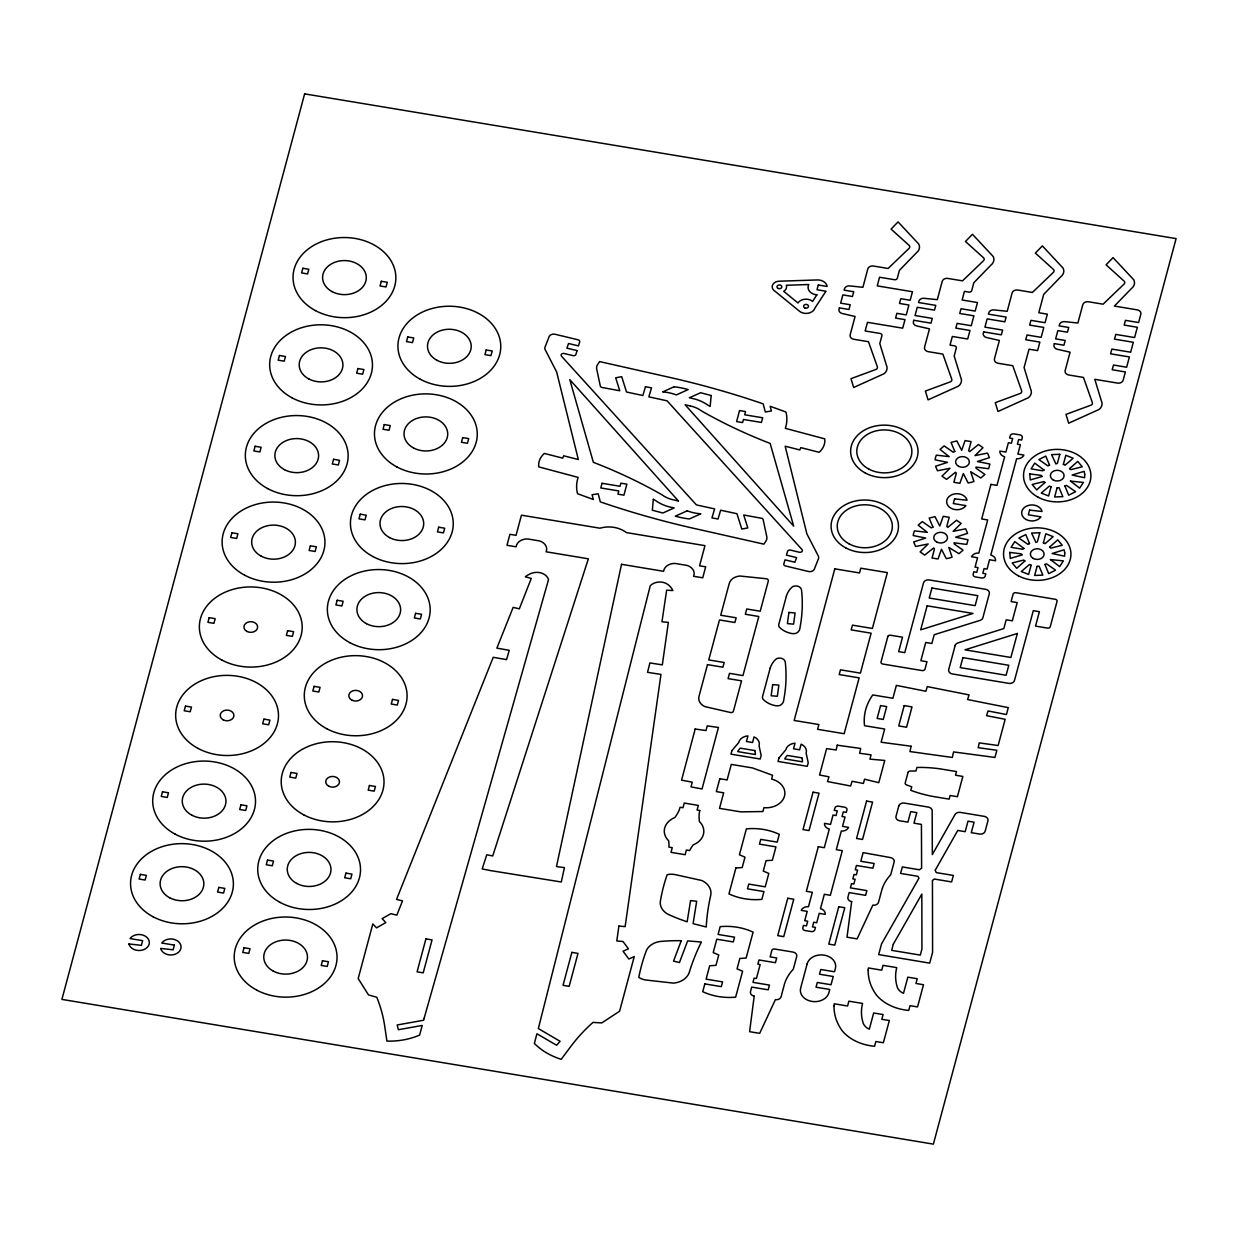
<?xml version="1.0" encoding="UTF-8"?>
<svg xmlns="http://www.w3.org/2000/svg" width="1238" height="1238" viewBox="0 0 1238 1238"><rect width="100%" height="100%" fill="white"/><g stroke="black" fill="none" stroke-linecap="round" stroke-linejoin="round"><path stroke-width="1.5" d="M128.938 943.96L141.411 945.337L142.664 940.663L130.067 938.574L130.547 937.955A10.291 8.016 0.5 0 1 146.842 937.29A10.291 8.016 0.5 0 1 143.5 949.747A10.291 8.016 0.5 0 1 128.922 943.96M932.941 527.109L931.332 527.914L922.279 521.6L918.194 525.144L927.308 532.355L914.48 530.87L913.659 533.176L913.226 535.543L925.684 538.066L913.69 541.95L915.609 546.5L928.144 543.977L920.113 551.885L924.693 555.088L933.684 547.954L934.473 548.929L932.044 557.998L938.048 558.988L941.468 549.27L946.265 558.663L949.236 558.075L952.084 557.193L948.803 547.413L958.986 553.696L963.071 550.152L954.204 543.946L954.08 542.786L966.77 544.426L968.023 539.768L955.581 537.23L967.574 533.346L965.655 528.812L953.121 531.319L961.137 523.426L956.572 520.223L947.813 527.373L946.791 526.367L949.221 517.298L943.217 516.308L939.797 526.026L935 516.633L929.165 518.103L932.941 527.109M954.792 451.39L953.198 452.21L944.145 445.897L940.06 449.44L949.159 456.652L936.346 455.151L935.526 457.456L935.092 459.824L947.55 462.362L935.557 466.246L937.476 470.78L949.995 468.274L941.979 476.166L946.559 479.369L955.55 472.235L956.324 473.226L953.894 482.294L959.899 483.284L963.334 473.566L968.131 482.959L971.103 482.371L973.95 481.474L970.669 471.709L980.836 477.992L984.922 474.448L976.055 468.227L975.946 467.082L988.636 468.722L989.889 464.049L977.432 461.526L989.425 457.642L987.522 453.093L974.987 455.615L983.003 447.707L978.438 444.504L969.679 451.669L968.658 450.647L971.087 441.595L965.083 440.589L961.663 450.323L956.85 440.929L951.032 442.399L954.792 451.39M1009.759 552.396L1010.285 558.4L1022.309 554.887L1021.04 553.835L1009.759 552.396M1029.753 473.937L1030.279 479.942L1042.303 476.429L1041.034 475.377L1029.753 473.937M1029.536 543.559L1027.942 544.364L1018.874 538.05L1025.776 534.568L1029.536 543.559M1044.934 564.466L1048.694 573.643L1055.581 570.145L1046.528 563.832L1044.934 564.466M1049.53 465.101L1047.921 465.906L1038.868 459.592L1045.754 456.095L1049.53 465.101M1064.912 486.008L1068.688 495.185L1075.574 491.687L1066.506 485.373L1064.912 486.008M1064.742 552.999L1064.634 556.218L1052.13 553.494L1064.169 549.796L1064.742 552.999M1084.736 474.525L1084.627 477.744L1072.123 475.036L1084.163 471.338L1084.736 474.525M699.733 810.519L699.13 814.186A66.295 51.671 0.5 0 0 699.408 821.552A19.762 15.398 0.5 0 1 693.141 844.904A65.846 51.315 0.5 0 0 689.612 850.552L686.378 850.026L685.125 854.7L671.011 852.348L672.265 847.674L668.953 847.132A70.272 54.766 0.5 0 0 668.69 840.834A19.762 15.398 0.5 0 1 674.942 817.498A70.752 55.137 0.5 0 0 678.919 810.828L680.111 807.269L682.974 807.733L684.227 803.06L698.34 805.412L697.087 810.085L699.733 810.519M834.056 1005.798L834.025 1006.479A62.07 48.375 0.5 0 0 842.444 1031.099A44.104 34.37 0.5 0 0 874.585 1046.249L875.854 1041.498L883.375 1042.752L889.333 1020.545L881.812 1019.307L883.081 1014.556L873.672 1012.994L869.324 1029.196A12.984 10.121 0.5 0 1 862.731 1021.551A56.886 44.336 0.5 0 1 862.577 1003.445L848.866 1001.171L847.566 1005.999L834.211 1003.786L834.056 1005.798M868.209 969.973L868.178 970.654A62.07 48.375 0.5 0 0 876.612 995.275A44.104 34.37 0.5 0 0 908.754 1010.409L910.023 1005.674L917.544 1006.912L923.502 984.721L915.965 983.467L917.25 978.732L907.841 977.169L903.492 993.371A12.984 10.121 0.5 0 1 896.885 985.727A56.886 44.336 0.5 0 1 896.745 967.621L883.034 965.346L881.735 970.174L868.38 967.946L868.209 969.973M653.339 499.301L652.333 510.211L662.872 513.012L674.122 507.951L670.717 507.209A36.722 28.613 0.5 0 1 655.536 500.539L653.339 499.301M711.169 395.526L710.163 406.435L707.966 405.197A36.722 28.613 0.5 0 0 692.769 398.543L689.365 397.785L700.631 392.725L711.169 395.526M1031.099 565.209L1028.639 574.447L1021.288 571.538L1029.382 564.528L1031.099 565.209M1043.386 542.817L1045.073 543.668L1053.167 536.673L1045.816 533.748L1043.386 542.817M1051.077 486.751L1048.632 495.989L1041.282 493.064L1049.375 486.07L1051.077 486.751M1063.38 464.358L1065.067 465.209L1073.16 458.215L1065.81 455.29L1063.38 464.358M754.205 996.11L749.594 1031.687L759.668 1033.359L775.406 999.639A4.797 3.745 0.5 0 0 781.085 996.745L783.917 986.16A52.073 40.591 0.5 0 1 793.279 969.246L796.699 956.51A4.797 3.745 0.5 0 0 792.97 952.068L774.57 949.004A2.306 1.795 0.5 0 0 771.862 950.397L770.129 956.881L776.706 957.964L775.452 962.7L758.987 959.961L757.857 964.201L760.147 964.588L756.418 978.5L754.112 978.128L752.983 982.368L769.448 985.092L768.179 989.827L751.714 987.088L750.491 991.669A4.797 3.745 0.5 0 0 754.205 996.11M851.651 901.62L847.024 937.197L857.114 938.868L872.836 905.148A4.797 3.745 0.5 0 0 878.516 902.27L881.363 891.67A52.073 40.591 0.5 0 1 890.726 874.755L894.13 862.019A4.797 3.745 0.5 0 0 890.416 857.578L863.134 852.642L860.812 861.261L874.152 863.49L872.883 868.209L856.417 865.486L855.288 869.71L857.578 870.097L856.309 874.848L854.019 874.461L852.827 878.887L855.118 879.274L853.849 884.025L851.558 883.638L850.413 887.878L866.879 890.617L865.61 895.337L849.16 892.598L847.922 897.179A4.797 3.745 0.5 0 0 851.651 901.62M772.682 684.583L771.181 695.756L777.356 696.282L778.857 685.109L772.682 684.583M788.916 612.439L787.414 623.612L793.589 624.138L795.09 612.965L788.916 612.439M618.907 926.07L616.787 940.942L623.008 941.499L628.44 948.803L623.039 951.233L628.827 959.017L634.243 956.587L619.588 1011.214L601.792 1022.913L592.971 1022.418A197.616 154.007 0.5 0 0 570.966 1046.249L561.201 1059.295A62.782 48.932 0.5 0 1 534.367 1043.417L536.952 1033.761L556.589 1045.259L560.087 1041.297L538.344 1028.561L650.244 585.76A11.869 9.254 0.5 0 1 668.381 584.878A20.535 16.001 0.5 0 1 672.884 590.557L666.648 590.186L661.959 621.801L668.365 622.389L662.315 664.883L649.904 662.934L647.536 672.311L660.968 674.416L625.128 926.628L618.907 926.07M690.556 900.63L687.152 921.815L684.057 920.747A157.737 122.933 0.5 0 1 668.164 914.34A17.936 13.974 0.5 0 1 660.272 901.837A263.648 205.462 0.5 0 1 667.112 874.755A14.345 11.173 0.5 0 1 675.468 874.678L701.807 880.512A18.585 14.485 0.5 0 1 710.55 896.08A301.283 234.802 0.5 0 0 706.233 926.983L693.094 923.656L696.685 901.249L690.556 900.63M1024.012 548.465L1022.727 549.254L1011.09 547.32L1014.789 541.61L1024.012 548.465M1044.005 470.007L1042.721 470.796L1031.068 468.862L1034.782 463.136L1044.005 470.007M1050.474 559.561L1059.666 566.602L1063.38 560.891L1050.474 559.561M1070.468 481.102L1079.66 488.143L1083.374 482.418L1070.468 481.102M621.522 564.311L556.481 866.554L564.404 867.621L561.309 881.998L490.573 870.593L482.201 868.921L486.766 854.777L492.724 855.953L588.36 558.802L546.113 551.792A11.111 8.666 0.5 0 0 539.613 540.944L527.605 538.948A11.111 8.666 0.5 0 0 516.107 546.809L506.976 545.293L509.917 534.305L516.045 535.327L521.446 515.178L599.966 528.208A24.992 19.483 0.5 0 1 626.428 532.603L704.964 545.649L699.563 565.797L705.675 566.818L702.735 577.806L693.605 576.289A11.111 8.666 0.5 0 0 687.105 565.441L675.097 563.445A11.111 8.666 0.5 0 0 663.583 571.306L621.522 564.311M911.122 746.235L909.93 751.559L952.332 757.455L953.57 751.915L994.934 757.439L996.853 750.274L978.19 747.675L979.258 742.893L998.138 745.524L1005.163 719.278L986.547 715.688L988.032 710.968L1006.432 714.527L1008.289 707.641L967.59 699.547L969.045 694.905L927.308 686.61L925.885 691.253L896.358 685.388L892.908 698.278L872.775 694.936A68.059 53.048 0.5 0 0 864.526 725.685L884.659 729.027L881.116 742.227L911.122 746.235M837.244 745.183L836.161 749.98L826.613 748.65L819.541 775.003L828.98 776.814L827.495 781.549L850.63 786.006L852.1 781.271L863.412 783.453L864.557 779.182L878.779 782.695L884.752 760.442L869.927 759.142L871.072 754.871L859.621 753.261L860.689 748.464L837.244 745.183M1024.909 560.953L1016.723 568.335L1012.204 562.95L1023.733 560.056L1024.909 560.953M1044.903 482.495L1036.701 489.877L1032.198 484.491L1043.727 481.597L1044.903 482.495M1049.592 547.072L1050.722 548.155L1062.25 545.262L1057.747 539.876L1049.592 547.072M1069.586 468.614L1070.715 469.682L1082.244 466.788L1077.741 461.403L1069.586 468.614M424.092 1018.41L423.613 1020.251L397.181 1024.987L398.357 1029.722L422.204 1025.451L419.62 1035.107A62.782 48.932 0.5 0 1 386.921 1041.096L384.693 1026.054A197.616 154.007 0.5 0 0 376.801 997.255L368.475 994.903L358.184 978.546L372.824 923.919L376.522 927.866L385.823 922.573L382.124 918.642L390.852 913.69L396.825 915.145L402.52 900.877L396.547 899.407L493.219 657.301L506.574 659.637L509.22 650.306L496.871 648.139L513.151 607.363L519.326 608.848L531.257 578.44L525.345 576.8A20.535 16.001 0.5 0 1 532.371 573.039A11.869 9.254 0.5 0 1 548.527 579.616L424.092 1018.41M695.183 729.012L681.565 780.157L692.243 782.184L691.005 786.873L702.039 788.977L718.427 727.464L707.254 725.87L706 730.559L695.183 729.012M304.625 93.871L61.9 999.391L933.375 1144.129L1176.1 238.609L304.625 93.871M140.358 874.368L139.12 879.042L145.109 880.032L146.363 875.359L140.358 874.368M162.503 791.794L161.25 796.452L167.254 797.458L168.507 792.784L162.503 791.794M185.468 706.093L184.214 710.767L190.219 711.757L191.472 707.084L185.468 706.093M209.176 617.669L207.922 622.343L213.926 623.333L215.18 618.66L209.176 617.669M231.924 532.789L230.67 537.462L236.675 538.453L237.928 533.779L231.924 532.789M255.121 446.268L253.867 450.942L259.872 451.947L261.125 447.274L255.121 446.268M279.463 355.507L278.21 360.181L284.214 361.187L285.452 356.513L279.463 355.507M302.846 268.259L301.592 272.933L307.597 273.923L308.85 269.25L302.846 268.259M174.388 945.12L173.134 949.794L160.661 948.416A10.291 8.016 0.5 0 0 175.223 954.204A10.291 8.016 0.5 0 0 178.566 941.747A10.291 8.016 0.5 0 0 162.255 942.397L161.791 943.031L174.388 945.12M218.801 887.398L217.563 892.072L223.552 893.062L224.805 888.389L218.801 887.398M240.946 804.808L239.692 809.482L245.697 810.488L246.95 805.814L240.946 804.808M263.911 719.123L262.657 723.797L268.661 724.787L269.915 720.114L263.911 719.123M287.618 630.699L286.365 635.373L292.369 636.363L293.623 631.69L287.618 630.699M310.367 545.819L309.113 550.492L315.117 551.483L316.371 546.809L310.367 545.819M333.564 459.298L332.31 463.971L338.314 464.977L339.568 460.304L333.564 459.298M357.906 368.537L356.652 373.211L362.657 374.216L363.895 369.543L357.906 368.537M381.289 281.289L380.035 285.963L386.039 286.953L387.293 282.279L381.289 281.289M244.025 947.735L242.772 952.409L248.776 953.399L250.03 948.726L244.025 947.735M267.516 860.085L266.263 864.758L272.267 865.764L273.521 861.091L267.516 860.085M291.007 772.45L289.754 777.108L295.758 778.114L297.012 773.441L291.007 772.45M314.081 686.363L312.827 691.021L318.831 692.027L320.085 687.353L314.081 686.363M337.154 600.275L335.9 604.949L341.905 605.939L343.158 601.266L337.154 600.275M360.243 514.188L358.989 518.861L364.993 519.852L366.247 515.178L360.243 514.188M384.26 424.588L383.006 429.261L389.011 430.267L390.264 425.593L384.26 424.588M407.751 336.953L406.497 341.626L412.502 342.617L413.755 337.943L407.751 336.953M322.468 960.765L321.215 965.439L327.219 966.429L328.472 961.756L322.468 960.765M345.959 873.115L344.706 877.788L350.71 878.779L351.963 874.121L345.959 873.115M369.45 785.48L368.197 790.138L374.201 791.144L375.454 786.47L369.45 785.48M392.523 699.393L391.27 704.051L397.274 705.056L398.528 700.383L392.523 699.393M415.597 613.305L414.343 617.963L420.347 618.969L421.601 614.296L415.597 613.305M438.685 527.218L437.432 531.891L443.436 532.882L444.69 528.208L438.685 527.218M462.703 437.618L461.449 442.291L467.453 443.297L468.707 438.623L462.703 437.618M486.194 349.983L484.94 354.641L490.944 355.646L492.198 350.973L486.194 349.983M425.918 938.884L417.082 971.83L423.21 972.851L432.047 939.89L425.918 938.884M602.039 483.284L600.786 487.958L618.783 490.944L617.932 494.163L623.937 495.154L626.877 484.166L620.872 483.176L620.037 486.271L602.039 483.284M571.863 952.378L563.042 985.324L569.155 986.346L577.991 953.399L571.863 952.378M739.55 410.583L736.61 421.57L742.614 422.56L743.45 419.465L761.447 422.452L762.701 417.779L744.703 414.792L745.555 411.573L739.55 410.583M707.486 664.636L699.099 695.957A12.071 9.409 0.5 0 0 704.948 706.619L730.482 712.515A2.399 1.872 0.5 0 0 733.438 711.092L741.547 680.854L728.083 678.61L729.491 673.348L742.955 675.592L758.801 616.493L745.322 614.249L746.731 608.988L760.209 611.232L768.318 580.993A2.399 1.872 0.5 0 0 766.337 578.75L739.953 576.026A12.071 9.409 0.5 0 0 729.136 583.918L720.733 615.24L736.161 617.793L734.892 622.513L719.479 619.944L708.755 659.931L724.184 662.485L722.915 667.205L707.486 664.636M818.287 285.003L817.018 289.738L826.009 291.24A12.024 9.378 0.5 0 1 825.142 292.447L814.898 308.123A9.146 7.134 0.5 0 1 808.352 313.199A9.146 7.134 0.5 0 1 799.439 311.202L775.22 291.394A7.211 5.617 0.5 0 1 772.481 285.22A7.211 5.617 0.5 0 1 779.058 281.212L816.043 279.989A9.61 7.49 0.5 0 1 826.783 285.065A12.024 9.378 0.5 0 1 827.077 286.458L818.287 285.003M839.364 307.891L839.024 309.191A4.797 3.745 0.5 0 0 842.382 313.554L855.071 316.479L850.15 334.833A4.797 3.745 0.5 0 0 853.88 339.289L868.472 341.703L877.216 366.433A3.265 2.538 0.5 0 1 876.21 369.357L850.986 378.673L853.678 387.479L884.04 373.752A10.306 8.032 0.5 0 0 886.362 365.086L879.8 343.591L881.92 335.668A2.399 1.872 0.5 0 0 880.048 333.44L865.145 330.964L867.467 322.329L902.703 328.178L904.993 319.652L895.585 318.089L896.854 313.338L906.262 314.901L908.909 305.012L899.5 303.449L900.784 298.698L910.178 300.261L912.468 291.735L877.247 285.885L879.553 277.235L894.455 279.711A2.399 1.872 0.5 0 0 897.302 278.271L899.422 270.348L916.46 252.769A10.306 8.032 0.5 0 0 918.797 244.103L898.061 221.896L891.081 229.107L909.388 245.635A3.265 2.538 0.5 0 1 908.785 248.637L888.11 268.476L873.502 266.046A4.797 3.745 0.5 0 0 867.823 268.925L862.901 287.293L849.794 285.916A4.797 3.745 0.5 0 0 844.471 288.856L844.13 290.141L853.725 291.735L852.456 296.486L842.861 294.892L840.648 303.155L850.227 304.749L848.959 309.485L839.364 307.891M719.804 778.717L716.353 791.608L723.673 792.815L719.51 808.352L740.695 811.865L762.902 811.54L763.939 807.687A18.833 14.67 0.5 0 0 784.49 796.173A18.833 14.67 0.5 0 0 771.599 779.104L772.62 775.282L752.472 767.931L731.287 764.403L727.124 779.94L719.804 778.717M731.906 750.646L730.962 754.159L760.209 759.018L761.153 755.505L759.08 745.895A10.399 8.109 0.5 0 0 754.05 736.889L752.549 742.506L746.452 741.5L747.953 735.883A10.399 8.109 0.5 0 0 738.73 742.521L731.906 750.646M786.424 595.958L778.795 624.447A4.797 3.745 0.5 0 0 779.708 627.511A21.557 16.806 0.5 0 0 791.515 633.5A8.759 6.824 0.5 0 0 794.734 633.577A4.797 3.745 0.5 0 0 797.442 632.494A9.146 7.134 0.5 0 0 799.996 627.635A207.829 161.961 0.5 0 0 801.853 593.327L801.512 589.845A5.71 4.457 0.5 0 0 793.125 586.425L793.125 586.425A17.44 13.587 0.5 0 0 791.902 587.245A27.344 21.309 0.5 0 0 786.424 595.958M770.191 668.102L762.546 696.592A4.797 3.745 0.5 0 0 763.475 699.671A21.557 16.806 0.5 0 0 775.282 705.645A8.759 6.824 0.5 0 0 778.501 705.737A4.797 3.745 0.5 0 0 781.209 704.639A9.146 7.134 0.5 0 0 783.762 699.779A207.829 161.961 0.5 0 0 785.604 665.487L785.279 661.99A5.71 4.457 0.5 0 0 776.891 658.57L776.891 658.57A17.44 13.587 0.5 0 0 775.653 659.405A27.344 21.309 0.5 0 0 770.191 668.102M704.824 983.9L702.735 991.684A51.501 40.142 0.5 0 0 735.651 997.147L742.599 971.226L737.059 968.859L739.844 958.46L746.127 958.057L753.091 932.137A51.501 40.142 0.5 0 0 720.16 926.658L718.086 934.442L734.552 937.181L733.283 941.932L716.802 939.193L713.212 952.595L718.767 954.947L715.966 965.361L709.684 965.748L706.093 979.15L722.574 981.889L721.305 986.64L704.824 983.9M735.898 867.962L728.95 893.898A51.501 40.142 0.5 0 0 761.865 899.361L763.954 891.577L747.473 888.838L748.758 884.087L765.223 886.826L768.813 873.424L763.273 871.072L766.059 860.658L772.342 860.271L775.947 846.869L759.467 844.13L760.736 839.379L777.216 842.119L779.306 834.335A51.501 40.142 0.5 0 0 746.375 828.872L739.426 854.793L744.982 857.16L742.181 867.559L735.898 867.962M778.981 757.935L778.037 761.447L807.284 766.307L808.228 762.794L806.155 753.184A10.399 8.109 0.5 0 0 801.125 744.177L799.624 749.795L793.527 748.789L795.028 743.171A10.399 8.109 0.5 0 0 785.805 749.81L778.981 757.935M834.799 568.83L794.162 720.454L818.875 724.555L817.591 729.306L844.161 733.716L859.141 677.867L839.194 674.555L840.463 669.82L860.41 673.132L871.119 633.191L851.171 629.879L852.44 625.144L872.388 628.455L887.352 572.606L860.781 568.196L859.512 572.946L834.799 568.83M913.768 320.286L913.427 321.571A4.797 3.745 0.5 0 0 916.785 325.95L929.475 328.859L924.554 347.228A4.797 3.745 0.5 0 0 928.283 351.669L942.876 354.099L951.62 378.813A3.265 2.538 0.5 0 1 950.614 381.753L925.39 391.053L928.082 399.859L958.429 386.148A10.306 8.032 0.5 0 0 960.765 377.482L954.189 355.971L956.309 348.048A2.399 1.872 0.5 0 0 954.452 345.835L950.026 345.093L952.347 336.457L967.698 339.011L969.988 330.469L955.829 328.116L957.113 323.381L971.257 325.718L973.904 315.829L959.76 313.477L961.028 308.742L975.173 311.078L977.463 302.552L962.127 299.998L964.433 291.363L968.859 292.091A2.399 1.872 0.5 0 0 971.706 290.651L973.826 282.744L990.864 265.164A10.306 8.032 0.5 0 0 993.186 256.483L972.464 234.276L965.47 241.487L983.777 258.015A3.265 2.538 0.5 0 1 983.189 261.017L962.514 280.856L947.906 278.426A4.797 3.745 0.5 0 0 942.226 281.32L937.305 299.673L924.198 298.312A4.797 3.745 0.5 0 0 918.875 301.236L918.534 302.521L935.773 305.384L934.489 310.134L917.25 307.272L915.037 315.535L932.276 318.398L931.007 323.149L913.768 320.286M813.041 792.181L803.029 829.584L809.018 830.574L819.045 793.171L813.041 792.181M787.755 898.246L777.727 935.634L783.731 936.64L793.759 899.237L787.755 898.246M818.303 846.684L806.34 891.298L812.345 892.304L808.476 906.696A6.902 5.37 0.5 0 0 801.218 910.379L807.222 911.369L804.715 920.716L807.718 921.211L806.464 925.885L803.462 925.39L802.843 927.726A3.064 2.383 0.5 0 0 805.211 930.574L811.215 931.564A3.064 2.383 0.5 0 0 814.836 929.723L815.471 927.386L812.468 926.891L813.722 922.217L816.724 922.712L819.231 913.365L825.235 914.356A6.902 5.37 0.5 0 0 820.485 908.692L824.338 894.285L830.342 895.291L842.304 850.676L836.3 849.686L841.298 831.054A6.902 5.37 0.5 0 0 848.541 827.371L842.552 826.38L845.043 817.034L842.057 816.523L843.31 811.849L846.297 812.36L846.931 810.023A3.064 2.383 0.5 0 0 844.564 807.176L838.559 806.186A3.064 2.383 0.5 0 0 834.938 808.027L834.304 810.364L837.306 810.859L836.052 815.533L833.05 815.037L830.543 824.384L824.539 823.378A6.902 5.37 0.5 0 0 829.29 829.058L824.291 847.69L818.303 846.684M887.894 636.317L880.961 662.206A2.399 1.872 0.5 0 0 882.864 664.048L922.14 670.578A2.399 1.872 0.5 0 0 924.987 669.139L926.968 661.742L920.855 660.721L925.745 642.476L931.858 643.497L934.21 634.723L979.985 620.393A4.797 3.745 0.5 0 0 982.879 617.7L989.301 593.745A4.797 3.745 0.5 0 0 985.587 589.303L929.212 579.941A4.797 3.745 0.5 0 0 923.533 582.819L904.761 652.643L898.664 651.621L902.533 637.214L890.586 635.233A2.399 1.872 0.5 0 0 887.894 636.317M807.176 963.798L800.661 988.079A14.407 11.235 0.5 0 0 811.834 1001.403A14.407 11.235 0.5 0 0 828.887 992.768L829.77 989.471L816.028 987.197L817.297 982.461L831.038 984.752L833.251 976.503L819.51 974.213L820.779 969.493L834.505 971.768L835.387 968.487A14.407 11.235 0.5 0 0 824.229 955.148A14.407 11.235 0.5 0 0 807.176 963.798M880.589 705.583L877.138 718.427L883.236 719.448L886.687 706.604L880.589 705.583M983.668 331.892L983.328 333.177A4.797 3.745 0.5 0 0 986.686 337.556L999.375 340.465L994.454 358.834A4.797 3.745 0.5 0 0 998.168 363.276L1012.777 365.705L1021.505 390.419A3.265 2.538 0.5 0 1 1020.514 393.359L995.29 402.659L997.983 411.48L1028.329 397.754A10.306 8.032 0.5 0 0 1030.65 389.088L1024.089 367.578L1029.026 349.193L1037.599 350.617L1039.874 342.09L1025.729 339.738L1027.014 334.987L1041.158 337.34L1043.804 327.436L1029.66 325.099L1030.929 320.348L1045.073 322.7L1047.363 314.158L1038.79 312.734L1043.727 294.35L1060.765 276.77A10.306 8.032 0.5 0 0 1063.086 268.104L1042.365 245.898L1035.37 253.094L1053.677 269.636A3.265 2.538 0.5 0 1 1053.089 272.639L1032.399 292.462L1017.806 290.048A4.797 3.745 0.5 0 0 1012.127 292.926L1007.206 311.295L994.099 309.918A4.797 3.745 0.5 0 0 988.775 312.843L988.419 314.143L1006.107 317.067L1004.838 321.818L987.15 318.878L984.937 327.142L1002.625 330.082L1001.356 334.833L983.668 331.892M866.585 801.079L856.557 838.466L862.546 839.457L872.573 802.069L866.585 801.079M838.776 906.727L828.764 944.114L834.752 945.105L844.78 907.717L838.776 906.727M954.575 498.868L953.322 503.541L965.919 505.63L965.439 506.265A10.291 8.016 0.5 0 1 949.144 506.915A10.291 8.016 0.5 0 1 952.486 494.473A10.291 8.016 0.5 0 1 967.064 500.245L954.575 498.868M927.138 605.815L920.685 629.833L973.053 613.444L927.138 605.815M931.905 588.035L929.227 598.016L975.142 605.645L977.819 595.664L931.905 588.035M904.204 705.598L898.742 725.932L906.556 727.232L912.004 706.898L904.204 705.598M898.788 805.984L896.003 816.353A4.797 3.745 0.5 0 0 899.732 820.794L907.903 822.14L910.719 811.633L916.801 812.639L913.969 823.162L921.428 824.4L921.614 868.209A9.455 7.366 0.5 0 0 919.494 869.803L902.332 866.94L900.599 873.424L917.962 876.318A9.455 7.366 0.5 0 0 918.998 878.129L881.58 943.851L878.67 954.591L929.676 963.133L932.585 952.393L932.446 880.326A9.455 7.366 0.5 0 0 934.257 879.042L951.62 881.92L953.368 875.436L936.207 872.589A9.455 7.366 0.5 0 0 935.092 870.469L957.763 830.45L965.191 831.673L968.008 821.165L974.089 822.171L971.273 832.679L979.475 834.041A4.797 3.745 0.5 0 0 985.169 831.162L987.939 820.794A4.797 3.745 0.5 0 0 984.21 816.353L960.394 812.407A4.797 3.745 0.5 0 0 955.024 814.542L932.338 854.56L932.168 810.735A4.797 3.745 0.5 0 0 928.345 807.083L904.467 803.106A4.797 3.745 0.5 0 0 898.788 805.984M908.027 772.481L905.226 782.896A2.306 1.795 0.5 0 0 906.51 784.892L911.741 786.811L910.797 790.339A111.451 86.861 0.5 0 0 932.988 796.452L949.113 799.129L950.088 795.492L957.407 796.699L962.839 776.443L955.519 775.22L956.494 771.584L940.385 768.906A111.451 86.861 0.5 0 0 916.94 767.436L915.996 770.965L910.224 771.057A2.306 1.795 0.5 0 0 908.027 772.481M990.957 484.383L981.688 518.939L987.692 519.945L978.809 553.077A6.902 5.37 0.5 0 0 971.551 556.76L977.556 557.75L975.049 567.112L978.051 567.608L976.797 572.281L973.795 571.786L973.176 574.123A3.064 2.383 0.5 0 0 975.544 576.954L981.548 577.945A3.064 2.383 0.5 0 0 985.169 576.103L985.804 573.767L982.802 573.271L984.055 568.598L987.057 569.093L989.549 559.746L995.553 560.752A6.902 5.37 0.5 0 0 990.802 555.073L1016.63 458.741A6.902 5.37 0.5 0 0 1023.888 455.058L1017.884 454.067L1020.391 444.721L1017.388 444.225L1018.642 439.536L1021.644 440.047L1022.279 437.71A3.064 2.383 0.5 0 0 1019.895 434.863L1013.891 433.873A3.064 2.383 0.5 0 0 1010.27 435.714L1009.651 438.051L1012.653 438.546L1011.4 443.219L1008.397 442.724L1005.89 452.071L999.886 451.081A6.902 5.37 0.5 0 0 1004.637 456.745L996.961 485.373L990.957 484.383M955.148 645.571L948.71 669.526A4.797 3.745 0.5 0 0 952.424 673.967L1008.8 683.361A4.797 3.745 0.5 0 0 1014.479 680.482L1033.297 610.674L1039.394 611.696L1035.525 626.103L1047.456 628.084A2.399 1.872 0.5 0 0 1050.164 627.001L1057.113 601.126A2.399 1.872 0.5 0 0 1055.209 599.269L1015.934 592.723A2.399 1.872 0.5 0 0 1013.086 594.163L1011.106 601.56L1017.218 602.581L1012.313 620.826L1006.2 619.805L1003.832 628.579L958.042 642.878A4.797 3.745 0.5 0 0 955.148 645.571M962.885 657.626L960.208 667.607L1006.107 675.252L1008.8 665.286L962.885 657.626M893.31 944.207L891.67 950.351L920.283 955.102L921.939 949.004L921.83 894.115L893.31 944.207M1054.358 343.622L1054.018 344.907A4.797 3.745 0.5 0 0 1057.376 349.286L1070.081 352.196L1065.16 370.564A4.797 3.745 0.5 0 0 1068.874 375.006L1083.467 377.435L1092.21 402.149A3.265 2.538 0.5 0 1 1091.22 405.089L1065.98 414.39L1068.673 423.195L1099.035 409.484A10.306 8.032 0.5 0 0 1101.356 400.818L1094.794 379.308L1117.465 383.084A4.797 3.745 0.5 0 0 1123.16 380.205L1125.373 371.942L1112.204 369.76L1113.473 365.024L1126.642 367.222L1129.381 356.946L1110.579 353.82L1111.848 349.085L1130.665 352.196L1133.312 342.276L1114.51 339.15L1115.778 334.415L1134.596 337.541L1137.351 327.265L1124.181 325.083L1125.45 320.348L1138.604 322.545L1140.817 314.282A4.797 3.745 0.5 0 0 1137.103 309.84L1114.417 306.08L1131.47 288.5A10.306 8.032 0.5 0 0 1133.791 279.819L1113.055 257.628L1106.076 264.824L1124.383 281.366A3.265 2.538 0.5 0 1 1123.779 284.353L1103.104 304.192L1088.512 301.778A4.797 3.745 0.5 0 0 1082.817 304.656L1077.896 323.01L1064.788 321.648A4.797 3.745 0.5 0 0 1059.465 324.573L1059.124 325.873L1068.719 327.466L1067.45 332.202L1057.856 330.608L1055.643 338.872L1065.237 340.465L1063.953 345.216L1054.358 343.622M1029.583 510.118L1028.329 514.776L1040.926 516.88L1040.446 517.499A10.291 8.016 0.5 0 1 1024.151 518.149A10.291 8.016 0.5 0 1 1027.494 505.708A10.291 8.016 0.5 0 1 1042.071 511.48L1029.583 510.118M1059.805 454.3L1057.376 463.352L1055.921 463.956L1051.588 454.625L1059.805 454.3M1039.812 532.758L1037.382 541.826L1035.927 542.43L1031.594 533.083L1039.812 532.758M1017.357 633.469L1010.889 657.486L964.99 649.826L1017.357 633.469M1057.066 487.927L1054.637 496.98L1062.854 496.655L1059.047 487.679L1057.066 487.927M1037.073 566.385L1034.643 575.453L1042.86 575.113L1039.053 566.137L1037.073 566.385M577.063 350.602L575.949 354.331A2.306 1.795 0.5 0 1 573.039 355.631L564.095 353.48A2.306 1.795 0.5 0 0 561.541 356.235L696.406 504.903L714.636 508.895L711.958 517.886L718.025 519.016L720.655 510.211L736.966 513.724L741.794 529.059L747.798 527.93L743.713 514.993L761.355 518.242A2.399 1.872 0.5 0 1 763.181 519.774L766.771 536.627A9.61 7.49 0.5 0 1 765.78 541.346L763.877 544.147L698.99 529.508A751.528 585.698 0.5 0 1 602.194 502.52L600.306 501.87L598.202 493.792L592.089 494.736L593.327 499.487L577.542 493.714A45.744 35.654 0.5 0 1 578.146 477.404L538.747 466.881A22.64 17.642 0.5 0 1 544.349 453.433L562.686 458.137L563.661 455.785L578.332 459.53L556.636 371.942L545.153 349.627A4.797 3.745 0.5 0 1 545.014 347.135L549.084 336.736A4.797 3.745 0.5 0 1 555.073 334.275L578.084 339.8A2.306 1.795 0.5 0 1 579.663 341.936L578.471 345.882L568.552 343.499L566.896 348.157L577.063 350.602M645.462 386.72L642.847 395.526L626.536 392.013L621.693 376.677L615.688 377.822L619.774 390.759L602.132 387.494A2.399 1.872 0.5 0 1 600.306 385.977L596.716 369.125A9.61 7.49 0.5 0 1 597.706 364.405L599.61 361.589L664.512 376.228A751.528 585.698 0.5 0 1 761.308 403.217L763.196 403.867L765.285 411.96L771.398 411.016L770.16 406.265L785.944 412.022A45.744 35.654 0.5 0 1 785.341 428.333L824.74 438.856A22.64 17.642 0.5 0 1 819.138 452.303L800.8 447.614L799.825 449.951L785.171 446.206L806.851 533.795L818.349 556.11A4.797 3.745 0.5 0 1 818.488 558.601L814.418 569A4.797 3.745 0.5 0 1 808.414 571.476L785.403 565.936A2.306 1.795 0.5 0 1 783.84 563.801L785.016 559.855L794.935 562.238L796.591 557.595L786.424 555.135L787.538 551.405A2.306 1.795 0.5 0 1 790.448 550.105L799.408 552.256A2.306 1.795 0.5 0 0 801.961 549.502L667.081 400.833L648.851 396.841L651.544 387.85L645.462 386.72M681.271 940.694L673.518 961.137L679.445 962.53L687.647 940.895L701.373 942.025A301.283 234.802 0.5 0 0 689.473 971.675A18.585 14.485 0.5 0 1 673.487 983.127L646.391 980.078A14.345 11.173 0.5 0 1 638.793 977.355A263.648 205.462 0.5 0 1 646.422 950.413A17.936 13.974 0.5 0 1 660.071 941.484A157.737 122.933 0.5 0 1 677.898 940.679L681.271 940.694M816.894 294.83L812.623 301.36A9.146 7.134 0.5 0 0 797.937 302.954L783.731 291.317A7.211 5.617 0.5 0 0 786.3 285.266L808.754 284.523A9.61 7.49 0.5 0 0 816.894 294.83M674.122 386.782L662.655 391.935A37.403 29.139 0.5 0 1 676.304 394.922L688.158 389.583A68.647 53.497 0.5 0 0 674.122 386.782M687.198 510.814L675.329 516.153A68.647 53.497 0.5 0 0 689.38 518.954L700.832 513.801A37.403 29.139 0.5 0 1 687.198 510.814M801.837 757.842L787.353 755.443A20.148 15.707 0.5 0 0 784.753 758.894L802.456 761.834A20.148 15.707 0.5 0 0 801.837 757.842M754.762 750.553L740.293 748.154A20.148 15.707 0.5 0 0 737.678 751.605L755.381 754.546A20.148 15.707 0.5 0 0 754.762 750.553M690.154 405.894L685.125 404.78L793.697 526.15L770.144 443.421A467.113 364.049 0.5 0 1 701.698 411.062A26.927 20.984 0.5 0 0 690.154 405.894M678.378 500.957L673.333 499.843A26.927 20.984 0.5 0 1 661.804 494.674A467.113 364.049 0.5 0 0 593.358 462.316L569.789 379.602L678.378 500.957M153.001 916.724A51.408 40.065 0.5 0 0 233.239 886.888A51.408 40.065 0.5 0 0 159.671 847.535A51.408 40.065 0.5 0 0 153.001 916.724M169.652 897.751A21.866 17.038 0.5 0 0 203.775 885.062A21.866 17.038 0.5 0 0 172.484 868.333A21.866 17.038 0.5 0 0 169.652 897.751M256.668 990.091A51.408 40.065 0.5 0 0 336.891 960.255A51.408 40.065 0.5 0 0 263.323 920.902A51.408 40.065 0.5 0 0 256.668 990.091M273.304 971.118A21.866 17.038 0.5 0 0 307.426 958.429A21.866 17.038 0.5 0 0 276.136 941.7A21.866 17.038 0.5 0 0 273.304 971.118M280.159 902.44A51.408 40.065 0.5 0 0 360.382 872.604A51.408 40.065 0.5 0 0 286.814 833.267A51.408 40.065 0.5 0 0 280.159 902.44M296.795 883.468A21.866 17.038 0.5 0 0 330.917 870.794A21.866 17.038 0.5 0 0 299.627 854.05A21.866 17.038 0.5 0 0 296.795 883.468M175.146 834.133A51.408 40.065 0.5 0 0 255.368 804.313A51.408 40.065 0.5 0 0 181.8 764.96A51.408 40.065 0.5 0 0 175.146 834.133M191.797 815.177A21.866 17.038 0.5 0 0 225.904 802.487A21.866 17.038 0.5 0 0 194.629 785.759A21.866 17.038 0.5 0 0 191.797 815.177M198.111 748.448A51.408 40.065 0.5 0 0 278.349 718.613A51.408 40.065 0.5 0 0 204.781 679.26A51.408 40.065 0.5 0 0 198.111 748.448M223.211 719.851A6.871 5.354 0.5 0 0 233.92 715.858A6.871 5.354 0.5 0 0 224.093 710.612A6.871 5.354 0.5 0 0 223.211 719.851M303.65 814.79A51.408 40.065 0.5 0 0 383.873 784.969A51.408 40.065 0.5 0 0 310.305 745.616A51.408 40.065 0.5 0 0 303.65 814.79M328.735 786.207A6.871 5.354 0.5 0 0 339.46 782.215A6.871 5.354 0.5 0 0 329.633 776.953A6.871 5.354 0.5 0 0 328.735 786.207M326.724 728.702A51.408 40.065 0.5 0 0 406.946 698.882A51.408 40.065 0.5 0 0 333.393 659.529A51.408 40.065 0.5 0 0 326.724 728.702M351.824 700.12A6.871 5.354 0.5 0 0 362.533 696.127A6.871 5.354 0.5 0 0 352.706 690.866A6.871 5.354 0.5 0 0 351.824 700.12M221.819 660.024A51.408 40.065 0.5 0 0 302.041 630.188A51.408 40.065 0.5 0 0 228.473 590.836A51.408 40.065 0.5 0 0 221.819 660.024M246.904 631.426A6.871 5.354 0.5 0 0 257.628 627.434A6.871 5.354 0.5 0 0 247.801 622.188A6.871 5.354 0.5 0 0 246.904 631.426M349.797 642.63A51.408 40.065 0.5 0 0 430.035 612.795A51.408 40.065 0.5 0 0 356.467 573.442A51.408 40.065 0.5 0 0 349.797 642.63M366.448 623.658A21.866 17.038 0.5 0 0 400.57 610.968A21.866 17.038 0.5 0 0 369.28 594.24A21.866 17.038 0.5 0 0 366.448 623.658M244.567 575.144A51.408 40.065 0.5 0 0 324.805 545.308A51.408 40.065 0.5 0 0 251.237 505.955A51.408 40.065 0.5 0 0 244.567 575.144M261.218 556.172A21.866 17.038 0.5 0 0 295.34 543.482A21.866 17.038 0.5 0 0 264.05 526.754A21.866 17.038 0.5 0 0 261.218 556.172M267.764 488.623A51.408 40.065 0.5 0 0 348.002 458.787A51.408 40.065 0.5 0 0 274.434 419.45A51.408 40.065 0.5 0 0 267.764 488.623M284.415 469.651A21.866 17.038 0.5 0 0 318.537 456.977A21.866 17.038 0.5 0 0 287.247 440.233A21.866 17.038 0.5 0 0 284.415 469.651M292.106 397.862A51.408 40.065 0.5 0 0 372.329 368.026A51.408 40.065 0.5 0 0 298.76 328.689A51.408 40.065 0.5 0 0 292.106 397.862M308.742 378.89A21.866 17.038 0.5 0 0 342.864 366.216A21.866 17.038 0.5 0 0 311.574 349.472A21.866 17.038 0.5 0 0 308.742 378.89M315.489 310.614A51.408 40.065 0.5 0 0 395.711 280.778A51.408 40.065 0.5 0 0 322.143 241.425A51.408 40.065 0.5 0 0 315.489 310.614M332.14 291.642A21.866 17.038 0.5 0 0 366.247 278.952A21.866 17.038 0.5 0 0 334.972 262.224A21.866 17.038 0.5 0 0 332.14 291.642M372.886 556.543A51.408 40.065 0.5 0 0 453.108 526.707A51.408 40.065 0.5 0 0 379.54 487.354A51.408 40.065 0.5 0 0 372.886 556.543M389.537 537.571A21.866 17.038 0.5 0 0 423.644 524.881A21.866 17.038 0.5 0 0 392.369 508.153A21.866 17.038 0.5 0 0 389.537 537.571M396.903 466.943A51.408 40.065 0.5 0 0 477.125 437.107A51.408 40.065 0.5 0 0 403.557 397.769A51.408 40.065 0.5 0 0 396.903 466.943M413.554 447.97A21.866 17.038 0.5 0 0 447.661 435.296A21.866 17.038 0.5 0 0 416.386 418.552A21.866 17.038 0.5 0 0 413.554 447.97M420.394 379.308A51.408 40.065 0.5 0 0 500.616 349.472A51.408 40.065 0.5 0 0 427.048 310.119A51.408 40.065 0.5 0 0 420.394 379.308M437.045 360.335A21.866 17.038 0.5 0 0 471.152 347.646A21.866 17.038 0.5 0 0 439.877 330.917A21.866 17.038 0.5 0 0 437.045 360.335M804.685 307.844A2.414 1.888 0.5 0 0 808.46 306.436A2.414 1.888 0.5 0 0 804.994 304.579A2.414 1.888 0.5 0 0 804.685 307.844M778.021 288.377A2.414 1.888 0.5 0 0 781.797 286.968A2.414 1.888 0.5 0 0 778.346 285.127A2.414 1.888 0.5 0 0 778.021 288.377M865.347 473.024A33.705 26.261 0.5 0 0 917.931 453.479A33.705 26.261 0.5 0 0 869.71 427.683A33.705 26.261 0.5 0 0 865.347 473.024M868.797 469.078A27.546 21.479 0.5 0 0 911.802 453.093A27.546 21.479 0.5 0 0 872.372 432.016A27.546 21.479 0.5 0 0 868.797 469.078M845.786 547.908A33.705 26.261 0.5 0 0 898.386 528.347A33.705 26.261 0.5 0 0 850.15 502.566A33.705 26.261 0.5 0 0 845.786 547.908M849.253 543.962A27.546 21.479 0.5 0 0 892.258 527.976A27.546 21.479 0.5 0 0 852.827 506.884A27.546 21.479 0.5 0 0 849.253 543.962M958.63 466.355A6.871 5.354 0.5 0 0 969.339 462.362A6.871 5.354 0.5 0 0 959.512 457.101A6.871 5.354 0.5 0 0 958.63 466.355M936.764 542.058A6.871 5.354 0.5 0 0 947.472 538.081A6.871 5.354 0.5 0 0 937.646 532.82A6.871 5.354 0.5 0 0 936.764 542.058M1018.24 575.732A33.705 26.261 0.5 0 0 1070.839 556.187A33.705 26.261 0.5 0 0 1022.619 530.39A33.705 26.261 0.5 0 0 1018.24 575.732M1033.359 558.508A6.871 5.354 0.5 0 0 1044.083 554.531A6.871 5.354 0.5 0 0 1034.256 549.27A6.871 5.354 0.5 0 0 1033.359 558.508M1038.233 497.274A33.705 26.261 0.5 0 0 1090.817 477.713A33.705 26.261 0.5 0 0 1042.597 451.932A33.705 26.261 0.5 0 0 1038.233 497.274M1053.352 480.05A6.871 5.354 0.5 0 0 1064.076 476.057A6.871 5.354 0.5 0 0 1054.234 470.811A6.871 5.354 0.5 0 0 1053.352 480.05"/></g></svg>
